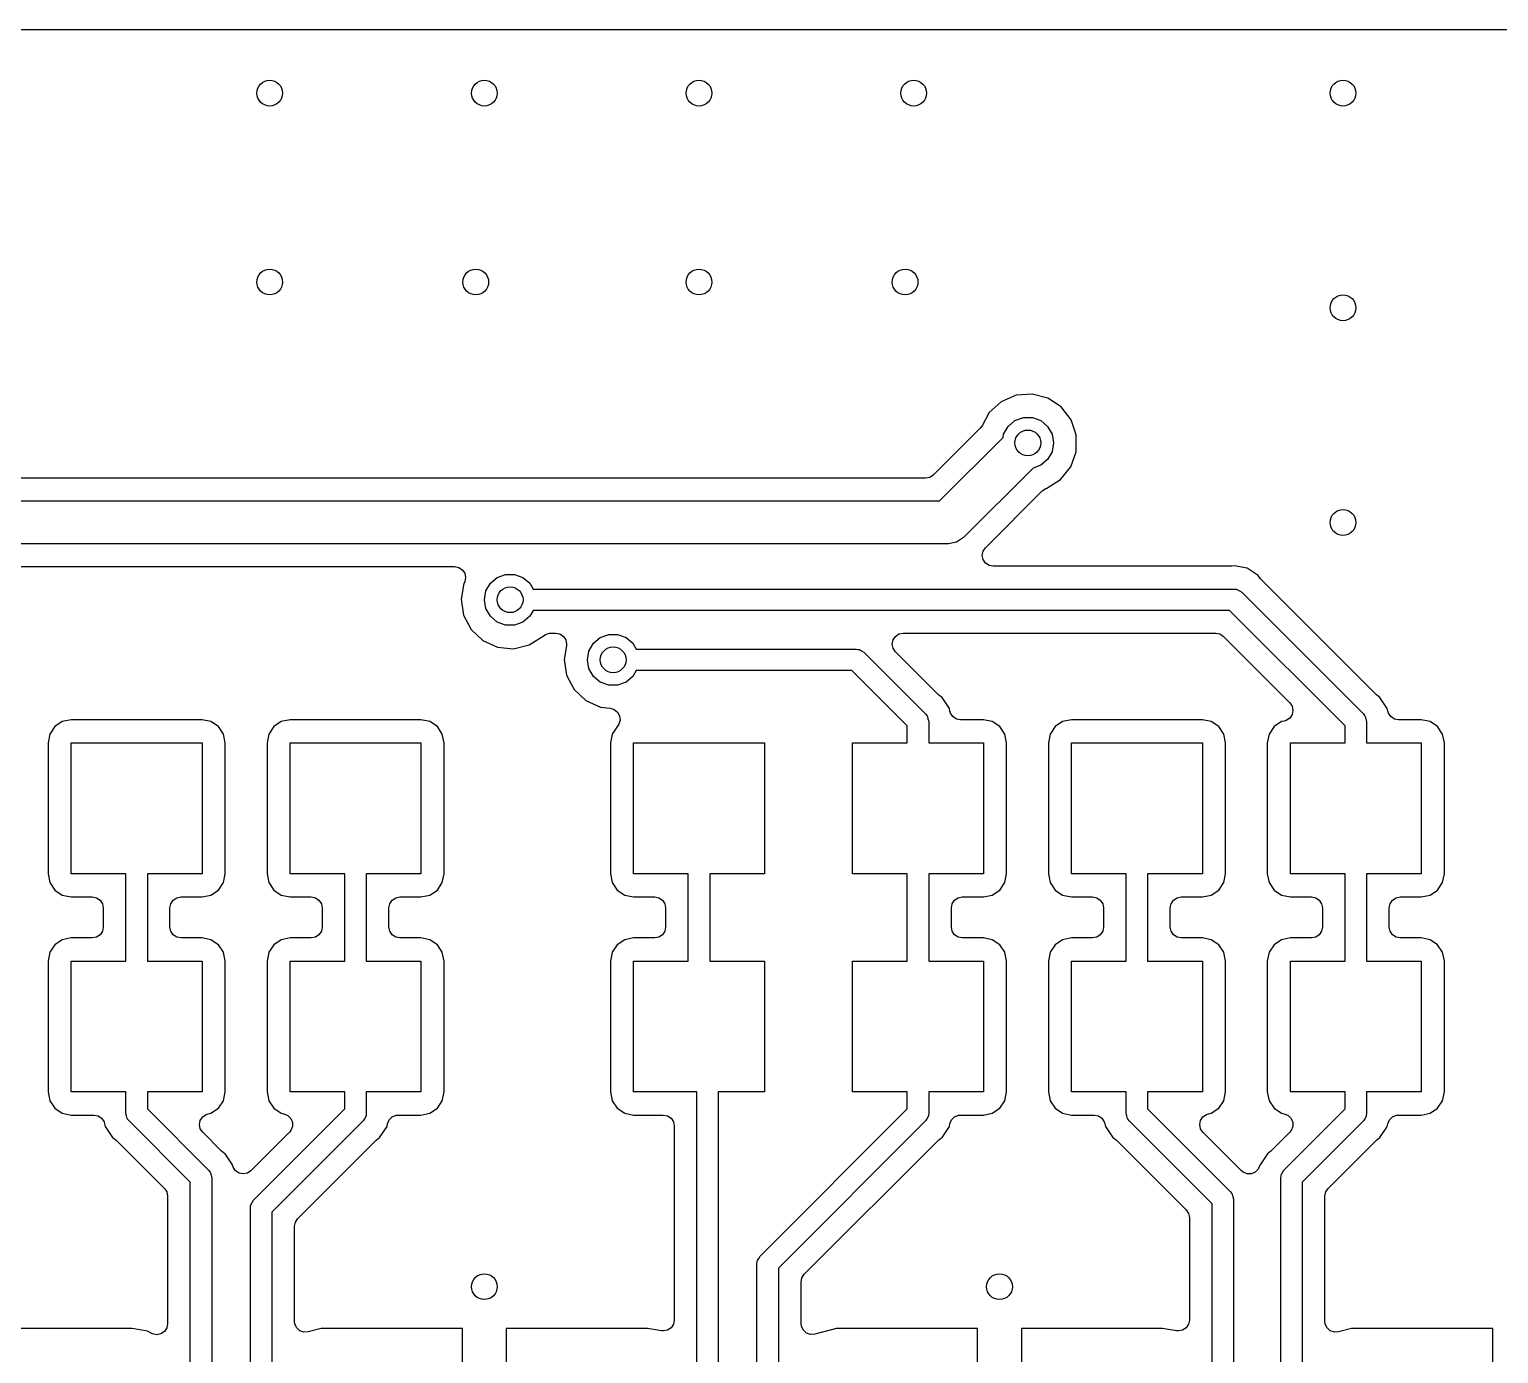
# Model space of a CAD drawing. Extents: x 5.32 to 7.68, y -5.08 to -3.12.
# Drawn here: x 5.992 to 6.666, y -3.728 to -3.12 of the extents above; entities that cross this region are included whole.
import ezdxf

# ---------------------------------------------------------------- set-up
doc = ezdxf.new("R2010")
doc.units = 0
doc.header["$MEASUREMENT"] = 0
doc.layers.add('BLACK', color=7, linetype='CONTINUOUS')

msp = doc.modelspace()

# ---------------------------------------------------------------- linework, layer by layer
at = {"layer": 'BLACK', "linetype": 'CONTINUOUS'}
for p, q in [((5.32539, -3.12039), (7.67461, -3.12039)), ((6.43781, -3.29108), (6.43233, -3.29605)), ((6.44459, -3.28815), (6.43781, -3.29108)), ((6.45196, -3.28757), (6.44459, -3.28815)), ((6.45912, -3.28942), (6.45196, -3.28757)), ((6.4653, -3.29348), (6.45912, -3.28942)), ((6.46982, -3.29933), (6.4653, -3.29348)), ((6.43233, -3.29605), (6.42899, -3.30211)), ((6.44095, -3.30241), (6.44409, -3.29977)), ((6.44409, -3.29977), (6.44795, -3.29837)), ((6.44795, -3.29837), (6.45205, -3.29837)), ((6.45205, -3.29837), (6.45591, -3.29977)), ((6.45591, -3.29977), (6.45905, -3.30241)), ((6.47221, -3.30632), (6.46982, -3.29933)), ((6.42815, -3.30323), (6.40663, -3.32476)), ((6.40947, -3.33661), (6.43864, -3.30744)), ((6.42899, -3.30211), (6.42815, -3.30323)), ((6.43864, -3.30744), (6.4389, -3.30596)), ((6.4389, -3.30596), (6.44095, -3.30241)), ((6.45905, -3.30241), (6.4611, -3.30596)), ((6.4611, -3.30596), (6.46181, -3.31)), ((6.47214, -3.31406), (6.47221, -3.30632)), ((6.4611, -3.31404), (6.45905, -3.31759)), ((6.46181, -3.31), (6.4611, -3.31404)), ((6.46963, -3.32102), (6.47214, -3.31406)), ((6.45591, -3.32023), (6.45242, -3.3215)), ((6.45905, -3.31759), (6.45591, -3.32023)), ((6.465, -3.32678), (6.46963, -3.32102)), ((6.40309, -3.32622), (5.74913, -3.32622)), ((6.405, -3.32584), (6.40309, -3.32622)), ((6.40663, -3.32476), (6.405, -3.32584)), ((6.45242, -3.3215), (6.4205, -3.35342)), ((6.4587, -3.33078), (6.465, -3.32678)), ((6.43058, -3.35804), (6.45661, -3.33201)), ((6.45661, -3.33201), (6.45823, -3.33093)), ((6.45823, -3.33093), (6.4587, -3.33078)), ((5.74803, -3.33661), (6.40947, -3.33661)), ((6.4205, -3.35342), (6.41731, -3.35555)), ((6.41354, -3.3563), (5.75211, -3.3563)), ((6.41731, -3.35555), (6.41354, -3.3563)), ((6.42911, -3.36157), (6.4295, -3.35966)), ((6.4295, -3.36349), (6.42911, -3.36157)), ((6.4295, -3.35966), (6.43058, -3.35804)), ((5.75848, -3.36669), (6.18715, -3.36669)), ((6.18715, -3.36669), (6.18907, -3.36707)), ((6.18907, -3.36707), (6.19069, -3.36816)), ((6.19069, -3.36816), (6.19177, -3.36978)), ((6.43058, -3.36511), (6.4295, -3.36349)), ((6.4322, -3.36619), (6.43058, -3.36511)), ((6.43411, -3.36657), (6.4322, -3.36619)), ((6.54257, -3.36657), (6.43411, -3.36657)), ((6.54354, -3.36648), (6.54257, -3.36657)), ((6.54457, -3.36627), (6.54354, -3.36648)), ((6.55054, -3.36746), (6.54457, -3.36627)), ((6.55561, -3.37085), (6.55054, -3.36746)), ((6.19136, -3.37441), (6.19009, -3.38169)), ((6.19153, -3.37411), (6.19136, -3.37441)), ((6.19177, -3.37361), (6.19153, -3.37411)), ((6.19177, -3.36978), (6.19215, -3.37169)), ((6.19215, -3.37169), (6.19177, -3.37361)), ((6.2015, -3.37785), (6.20355, -3.3743)), ((6.20355, -3.3743), (6.20669, -3.37166)), ((6.20669, -3.37166), (6.21055, -3.37026)), ((6.21055, -3.37026), (6.21465, -3.37026)), ((6.21465, -3.37026), (6.2185, -3.37166)), ((6.2185, -3.37166), (6.22165, -3.3743)), ((6.22165, -3.3743), (6.22319, -3.37697)), ((6.55619, -3.37172), (6.55561, -3.37085)), ((6.55681, -3.37248), (6.55619, -3.37172)), ((6.60981, -3.42547), (6.55681, -3.37248)), ((6.19009, -3.38169), (6.19124, -3.389)), ((6.20079, -3.38189), (6.2015, -3.37785)), ((6.22319, -3.37697), (6.54457, -3.37697)), ((6.54457, -3.37697), (6.54543, -3.37709)), ((6.54543, -3.37709), (6.54562, -3.37708)), ((6.54562, -3.37708), (6.54571, -3.37713)), ((6.54571, -3.37713), (6.54596, -3.37717)), ((6.54596, -3.37717), (6.54698, -3.37783)), ((6.54698, -3.37783), (6.54805, -3.37841)), ((6.54805, -3.37841), (6.60387, -3.43424)), ((6.2015, -3.38593), (6.20079, -3.38189)), ((6.20355, -3.38948), (6.2015, -3.38593)), ((6.22319, -3.38681), (6.22165, -3.38948)), ((6.54253, -3.38681), (6.22319, -3.38681)), ((6.59547, -3.43975), (6.54253, -3.38681)), ((6.19124, -3.389), (6.19469, -3.39553)), ((6.20669, -3.39212), (6.20355, -3.38948)), ((6.21055, -3.39352), (6.20669, -3.39212)), ((6.21465, -3.39352), (6.21055, -3.39352)), ((6.2185, -3.39212), (6.21465, -3.39352)), ((6.22165, -3.38948), (6.2185, -3.39212)), ((6.19469, -3.39553), (6.20008, -3.4006)), ((6.20008, -3.4006), (6.20681, -3.40364)), ((6.22136, -3.40263), (6.22824, -3.39827)), ((6.22824, -3.39827), (6.22877, -3.39782)), ((6.22877, -3.39782), (6.23063, -3.39723)), ((6.23063, -3.39723), (6.23118, -3.3972)), ((6.23118, -3.3972), (6.23349, -3.3972)), ((6.23349, -3.3972), (6.23541, -3.39759)), ((6.23541, -3.39759), (6.23703, -3.39867)), ((6.23703, -3.39867), (6.23811, -3.40029)), ((6.23811, -3.40029), (6.23849, -3.4022)), ((6.24874, -3.40541), (6.25079, -3.40186)), ((6.25079, -3.40186), (6.25394, -3.39922)), ((6.25394, -3.39922), (6.25779, -3.39782)), ((6.25779, -3.39782), (6.26189, -3.39782)), ((6.26189, -3.39782), (6.26575, -3.39922)), ((6.26575, -3.39922), (6.26889, -3.40186)), ((6.26889, -3.40186), (6.27043, -3.40453)), ((6.38782, -3.4022), (6.3882, -3.40029)), ((6.3882, -3.40029), (6.38929, -3.39867)), ((6.38929, -3.39867), (6.39091, -3.39759)), ((6.39091, -3.39759), (6.39282, -3.3972)), ((6.39282, -3.3972), (6.53615, -3.3972)), ((6.53615, -3.3972), (6.53807, -3.39759)), ((6.53807, -3.39759), (6.53969, -3.39867)), ((6.53969, -3.39867), (6.57011, -3.42909)), ((6.20681, -3.40364), (6.21417, -3.40435)), ((6.21417, -3.40435), (6.22136, -3.40263)), ((6.23842, -3.40307), (6.23733, -3.40925)), ((6.23849, -3.4022), (6.23842, -3.40307)), ((6.24803, -3.40945), (6.24874, -3.40541)), ((6.27043, -3.40453), (6.37134, -3.40453)), ((6.37134, -3.40453), (6.37221, -3.40465)), ((6.37221, -3.40465), (6.37239, -3.40464)), ((6.37239, -3.40464), (6.37248, -3.40469)), ((6.37248, -3.40469), (6.37274, -3.40473)), ((6.37274, -3.40473), (6.37375, -3.40539)), ((6.37375, -3.40539), (6.37482, -3.40597)), ((6.37482, -3.40597), (6.40309, -3.43424)), ((6.3882, -3.40412), (6.38782, -3.4022)), ((6.38929, -3.40574), (6.3882, -3.40412)), ((6.40902, -3.42547), (6.38929, -3.40574)), ((6.23733, -3.40925), (6.23848, -3.41655)), ((6.24874, -3.41349), (6.24803, -3.40945)), ((6.25079, -3.41704), (6.24874, -3.41349)), ((6.27043, -3.41437), (6.26889, -3.41704)), ((6.3693, -3.41437), (6.27043, -3.41437)), ((6.39469, -3.43975), (6.3693, -3.41437)), ((6.23848, -3.41655), (6.24194, -3.42309)), ((6.25394, -3.41968), (6.25079, -3.41704)), ((6.25779, -3.42108), (6.25394, -3.41968)), ((6.26189, -3.42108), (6.25779, -3.42108)), ((6.26575, -3.41968), (6.26189, -3.42108)), ((6.26889, -3.41704), (6.26575, -3.41968)), ((6.24194, -3.42309), (6.24732, -3.42816)), ((6.24732, -3.42816), (6.25405, -3.4312)), ((6.40978, -3.42609), (6.40902, -3.42547)), ((6.41065, -3.42668), (6.40978, -3.42609)), ((6.41403, -3.43174), (6.41065, -3.42668)), ((6.61057, -3.42609), (6.60981, -3.42547)), ((6.61144, -3.42668), (6.61057, -3.42609)), ((6.61482, -3.43174), (6.61144, -3.42668)), ((6.25405, -3.4312), (6.25849, -3.43163)), ((6.25849, -3.43163), (6.26036, -3.43219)), ((6.26036, -3.43219), (6.26187, -3.43342)), ((6.26187, -3.43342), (6.2628, -3.43514)), ((6.2628, -3.43514), (6.263, -3.43708)), ((6.40309, -3.43424), (6.40361, -3.43494)), ((6.40361, -3.43494), (6.40375, -3.43506)), ((6.40375, -3.43506), (6.40378, -3.43516)), ((6.40378, -3.43516), (6.40393, -3.43537)), ((6.40393, -3.43537), (6.40419, -3.43655)), ((6.41427, -3.43294), (6.41403, -3.43174)), ((6.41455, -3.43387), (6.41427, -3.43294)), ((6.41564, -3.4355), (6.41455, -3.43387)), ((6.41726, -3.43658), (6.41564, -3.4355)), ((6.57011, -3.42909), (6.57119, -3.43071)), ((6.57119, -3.43454), (6.57011, -3.43616)), ((6.57119, -3.43071), (6.57157, -3.43262)), ((6.57157, -3.43262), (6.57119, -3.43454)), ((6.60387, -3.43424), (6.6044, -3.43494)), ((6.6044, -3.43494), (6.60454, -3.43506)), ((6.60454, -3.43506), (6.60457, -3.43516)), ((6.60457, -3.43516), (6.60472, -3.43537)), ((6.60472, -3.43537), (6.60497, -3.43655)), ((6.61506, -3.43294), (6.61482, -3.43174)), ((6.61534, -3.43387), (6.61506, -3.43294)), ((6.61643, -3.4355), (6.61534, -3.43387)), ((6.61805, -3.43658), (6.61643, -3.4355)), ((6.00385, -3.44007), (6.00155, -3.4435)), ((6.00728, -3.43777), (6.00385, -3.44007)), ((6.01134, -3.43696), (6.00728, -3.43777)), ((6.07133, -3.43696), (6.01134, -3.43696)), ((6.07539, -3.43777), (6.07133, -3.43696)), ((6.07883, -3.44007), (6.07539, -3.43777)), ((6.08113, -3.4435), (6.07883, -3.44007)), ((6.10424, -3.44007), (6.10194, -3.4435)), ((6.10768, -3.43777), (6.10424, -3.44007)), ((6.11174, -3.43696), (6.10768, -3.43777)), ((6.17173, -3.43696), (6.11174, -3.43696)), ((6.17579, -3.43777), (6.17173, -3.43696)), ((6.17923, -3.44007), (6.17579, -3.43777)), ((6.18152, -3.4435), (6.17923, -3.44007)), ((6.26218, -3.43938), (6.25942, -3.4435)), ((6.26244, -3.43895), (6.26218, -3.43938)), ((6.263, -3.43708), (6.26244, -3.43895)), ((6.39469, -3.44756), (6.39469, -3.43975)), ((6.40419, -3.43655), (6.40453, -3.43772)), ((6.40453, -3.43772), (6.40453, -3.44756)), ((6.41917, -3.43696), (6.41726, -3.43658)), ((6.4296, -3.43696), (6.41917, -3.43696)), ((6.43366, -3.43777), (6.4296, -3.43696)), ((6.4371, -3.44007), (6.43366, -3.43777)), ((6.4394, -3.4435), (6.4371, -3.44007)), ((6.46251, -3.44007), (6.46021, -3.4435)), ((6.46594, -3.43777), (6.46251, -3.44007)), ((6.47, -3.43696), (6.46594, -3.43777)), ((6.53, -3.43696), (6.47, -3.43696)), ((6.53406, -3.43777), (6.53, -3.43696)), ((6.53749, -3.44007), (6.53406, -3.43777)), ((6.53979, -3.4435), (6.53749, -3.44007)), ((6.5629, -3.44007), (6.5606, -3.4435)), ((6.56634, -3.43777), (6.5629, -3.44007)), ((6.56755, -3.43753), (6.56634, -3.43777)), ((6.56848, -3.43724), (6.56755, -3.43753)), ((6.57011, -3.43616), (6.56848, -3.43724)), ((6.59547, -3.44756), (6.59547, -3.43975)), ((6.60497, -3.43655), (6.60531, -3.43772)), ((6.60531, -3.43772), (6.60531, -3.44756)), ((6.61996, -3.43696), (6.61805, -3.43658)), ((6.63039, -3.43696), (6.61996, -3.43696)), ((6.63445, -3.43777), (6.63039, -3.43696)), ((6.63789, -3.44007), (6.63445, -3.43777)), ((6.64018, -3.4435), (6.63789, -3.44007)), ((6.00155, -3.4435), (6.00074, -3.44756)), ((6.00074, -3.44756), (6.00074, -3.50756)), ((6.01134, -3.50756), (6.01134, -3.44756)), ((6.01134, -3.44756), (6.07134, -3.44756)), ((6.07134, -3.44756), (6.07134, -3.50756)), ((6.08194, -3.44756), (6.08113, -3.4435)), ((6.08194, -3.50756), (6.08194, -3.44756)), ((6.10194, -3.4435), (6.10113, -3.44756)), ((6.10113, -3.44756), (6.10113, -3.50756)), ((6.11173, -3.50756), (6.11173, -3.44756)), ((6.11173, -3.44756), (6.17173, -3.44756)), ((6.17173, -3.44756), (6.17173, -3.50756)), ((6.18233, -3.44756), (6.18152, -3.4435)), ((6.18233, -3.50756), (6.18233, -3.44756)), ((6.25942, -3.4435), (6.25861, -3.44756)), ((6.25861, -3.44756), (6.25861, -3.50756)), ((6.26921, -3.50756), (6.26921, -3.44756)), ((6.26921, -3.44756), (6.32921, -3.44756)), ((6.32921, -3.44756), (6.32921, -3.50756)), ((6.36961, -3.50756), (6.36961, -3.44756)), ((6.36961, -3.44756), (6.39469, -3.44756)), ((6.40453, -3.44756), (6.42961, -3.44756)), ((6.42961, -3.44756), (6.42961, -3.50756)), ((6.4402, -3.44756), (6.4394, -3.4435)), ((6.4402, -3.50756), (6.4402, -3.44756)), ((6.46021, -3.4435), (6.4594, -3.44756)), ((6.4594, -3.44756), (6.4594, -3.50756)), ((6.47, -3.50756), (6.47, -3.44756)), ((6.47, -3.44756), (6.53, -3.44756)), ((6.53, -3.44756), (6.53, -3.50756)), ((6.5406, -3.44756), (6.53979, -3.4435)), ((6.5406, -3.50756), (6.5406, -3.44756)), ((6.5606, -3.4435), (6.5598, -3.44756)), ((6.5598, -3.44756), (6.5598, -3.50756)), ((6.57039, -3.50756), (6.57039, -3.44756)), ((6.57039, -3.44756), (6.59547, -3.44756)), ((6.60531, -3.44756), (6.63039, -3.44756)), ((6.63039, -3.44756), (6.63039, -3.50756)), ((6.64099, -3.44756), (6.64018, -3.4435)), ((6.64099, -3.50756), (6.64099, -3.44756)), ((6.00074, -3.50756), (6.00155, -3.51161)), ((6.03642, -3.50756), (6.01134, -3.50756)), ((6.03642, -3.54756), (6.03642, -3.50756)), ((6.07134, -3.50756), (6.04626, -3.50756)), ((6.04626, -3.50756), (6.04626, -3.54756)), ((6.08113, -3.51161), (6.08194, -3.50756)), ((6.10113, -3.50756), (6.10194, -3.51161)), ((6.13681, -3.50756), (6.11173, -3.50756)), ((6.13681, -3.54756), (6.13681, -3.50756)), ((6.17173, -3.50756), (6.14665, -3.50756)), ((6.14665, -3.50756), (6.14665, -3.54756)), ((6.18152, -3.51161), (6.18233, -3.50756)), ((6.25861, -3.50756), (6.25942, -3.51161)), ((6.29429, -3.50756), (6.26921, -3.50756)), ((6.29429, -3.54756), (6.29429, -3.50756)), ((6.32921, -3.50756), (6.30413, -3.50756)), ((6.30413, -3.50756), (6.30413, -3.54756)), ((6.39469, -3.50756), (6.36961, -3.50756)), ((6.39469, -3.54756), (6.39469, -3.50756)), ((6.42961, -3.50756), (6.40453, -3.50756)), ((6.40453, -3.50756), (6.40453, -3.54756)), ((6.4394, -3.51161), (6.4402, -3.50756)), ((6.4594, -3.50756), (6.46021, -3.51161)), ((6.49508, -3.50756), (6.47, -3.50756)), ((6.49508, -3.54756), (6.49508, -3.50756)), ((6.53, -3.50756), (6.50492, -3.50756)), ((6.50492, -3.50756), (6.50492, -3.54756)), ((6.53979, -3.51161), (6.5406, -3.50756)), ((6.5598, -3.50756), (6.5606, -3.51161)), ((6.59547, -3.50756), (6.57039, -3.50756)), ((6.59547, -3.54756), (6.59547, -3.50756)), ((6.63039, -3.50756), (6.60531, -3.50756)), ((6.60531, -3.50756), (6.60531, -3.54756)), ((6.64018, -3.51161), (6.64099, -3.50756)), ((6.00155, -3.51161), (6.00385, -3.51505)), ((6.00385, -3.51505), (6.00728, -3.51735)), ((6.07539, -3.51735), (6.07883, -3.51505)), ((6.07883, -3.51505), (6.08113, -3.51161)), ((6.10194, -3.51161), (6.10424, -3.51505)), ((6.10424, -3.51505), (6.10768, -3.51735)), ((6.17579, -3.51735), (6.17923, -3.51505)), ((6.17923, -3.51505), (6.18152, -3.51161)), ((6.25942, -3.51161), (6.26172, -3.51505)), ((6.26172, -3.51505), (6.26516, -3.51735)), ((6.43366, -3.51735), (6.4371, -3.51505)), ((6.4371, -3.51505), (6.4394, -3.51161)), ((6.46021, -3.51161), (6.46251, -3.51505)), ((6.46251, -3.51505), (6.46594, -3.51735)), ((6.53406, -3.51735), (6.53749, -3.51505)), ((6.53749, -3.51505), (6.53979, -3.51161)), ((6.5606, -3.51161), (6.5629, -3.51505)), ((6.5629, -3.51505), (6.56634, -3.51735)), ((6.63445, -3.51735), (6.63789, -3.51505)), ((6.63789, -3.51505), (6.64018, -3.51161)), ((6.00728, -3.51735), (6.01134, -3.51816)), ((6.01134, -3.51816), (6.02102, -3.51816)), ((6.02102, -3.51816), (6.02294, -3.51854)), ((6.02294, -3.51854), (6.02456, -3.51962)), ((6.02456, -3.51962), (6.02564, -3.52124)), ((6.02564, -3.52124), (6.02602, -3.52316)), ((6.02602, -3.52316), (6.02602, -3.53196)), ((6.05665, -3.52316), (6.05703, -3.52124)), ((6.05665, -3.53196), (6.05665, -3.52316)), ((6.05703, -3.52124), (6.05812, -3.51962)), ((6.05812, -3.51962), (6.05974, -3.51854)), ((6.05974, -3.51854), (6.06165, -3.51816)), ((6.06165, -3.51816), (6.07133, -3.51816)), ((6.07133, -3.51816), (6.07539, -3.51735)), ((6.10768, -3.51735), (6.11174, -3.51816)), ((6.11174, -3.51816), (6.12142, -3.51816)), ((6.12142, -3.51816), (6.12333, -3.51854)), ((6.12333, -3.51854), (6.12495, -3.51962)), ((6.12495, -3.51962), (6.12604, -3.52124)), ((6.12604, -3.52124), (6.12642, -3.52316)), ((6.12642, -3.52316), (6.12642, -3.53196)), ((6.15705, -3.52316), (6.15743, -3.52124)), ((6.15705, -3.53196), (6.15705, -3.52316)), ((6.15743, -3.52124), (6.15851, -3.51962)), ((6.15851, -3.51962), (6.16013, -3.51854)), ((6.16013, -3.51854), (6.16205, -3.51816)), ((6.16205, -3.51816), (6.17173, -3.51816)), ((6.17173, -3.51816), (6.17579, -3.51735)), ((6.26516, -3.51735), (6.26922, -3.51816)), ((6.26922, -3.51816), (6.2789, -3.51816)), ((6.2789, -3.51816), (6.28081, -3.51854)), ((6.28081, -3.51854), (6.28243, -3.51962)), ((6.28243, -3.51962), (6.28352, -3.52124)), ((6.28352, -3.52124), (6.2839, -3.52316)), ((6.2839, -3.52316), (6.2839, -3.53196)), ((6.41492, -3.52316), (6.4153, -3.52124)), ((6.41492, -3.53196), (6.41492, -3.52316)), ((6.4153, -3.52124), (6.41639, -3.51962)), ((6.41639, -3.51962), (6.41801, -3.51854)), ((6.41801, -3.51854), (6.41992, -3.51816)), ((6.41992, -3.51816), (6.4296, -3.51816)), ((6.4296, -3.51816), (6.43366, -3.51735)), ((6.46594, -3.51735), (6.47, -3.51816)), ((6.47, -3.51816), (6.47969, -3.51816)), ((6.47969, -3.51816), (6.4816, -3.51854)), ((6.4816, -3.51854), (6.48322, -3.51962)), ((6.48322, -3.51962), (6.4843, -3.52124)), ((6.4843, -3.52124), (6.48469, -3.52316)), ((6.48469, -3.52316), (6.48469, -3.53196)), ((6.51531, -3.52316), (6.5157, -3.52124)), ((6.51531, -3.53196), (6.51531, -3.52316)), ((6.5157, -3.52124), (6.51678, -3.51962)), ((6.51678, -3.51962), (6.5184, -3.51854)), ((6.5184, -3.51854), (6.52031, -3.51816)), ((6.52031, -3.51816), (6.53, -3.51816)), ((6.53, -3.51816), (6.53406, -3.51735)), ((6.56634, -3.51735), (6.5704, -3.51816)), ((6.5704, -3.51816), (6.58008, -3.51816)), ((6.58008, -3.51816), (6.58199, -3.51854)), ((6.58199, -3.51854), (6.58361, -3.51962)), ((6.58361, -3.51962), (6.5847, -3.52124)), ((6.5847, -3.52124), (6.58508, -3.52316)), ((6.58508, -3.52316), (6.58508, -3.53196)), ((6.61571, -3.52316), (6.61609, -3.52124)), ((6.61571, -3.53196), (6.61571, -3.52316)), ((6.61609, -3.52124), (6.61717, -3.51962)), ((6.61717, -3.51962), (6.6188, -3.51854)), ((6.6188, -3.51854), (6.62071, -3.51816)), ((6.62071, -3.51816), (6.63039, -3.51816)), ((6.63039, -3.51816), (6.63445, -3.51735)), ((6.02294, -3.53658), (6.02102, -3.53696)), ((6.02456, -3.5355), (6.02294, -3.53658)), ((6.02564, -3.53387), (6.02456, -3.5355)), ((6.02602, -3.53196), (6.02564, -3.53387)), ((6.05703, -3.53387), (6.05665, -3.53196)), ((6.05812, -3.5355), (6.05703, -3.53387)), ((6.05974, -3.53658), (6.05812, -3.5355)), ((6.06165, -3.53696), (6.05974, -3.53658)), ((6.12333, -3.53658), (6.12142, -3.53696)), ((6.12495, -3.5355), (6.12333, -3.53658)), ((6.12604, -3.53387), (6.12495, -3.5355)), ((6.12642, -3.53196), (6.12604, -3.53387)), ((6.15743, -3.53387), (6.15705, -3.53196)), ((6.15851, -3.5355), (6.15743, -3.53387)), ((6.16013, -3.53658), (6.15851, -3.5355)), ((6.16205, -3.53696), (6.16013, -3.53658)), ((6.28081, -3.53658), (6.2789, -3.53696)), ((6.28243, -3.5355), (6.28081, -3.53658)), ((6.28352, -3.53387), (6.28243, -3.5355)), ((6.2839, -3.53196), (6.28352, -3.53387)), ((6.4153, -3.53387), (6.41492, -3.53196)), ((6.41639, -3.5355), (6.4153, -3.53387)), ((6.41801, -3.53658), (6.41639, -3.5355)), ((6.41992, -3.53696), (6.41801, -3.53658)), ((6.4816, -3.53658), (6.47969, -3.53696)), ((6.48322, -3.5355), (6.4816, -3.53658)), ((6.4843, -3.53387), (6.48322, -3.5355)), ((6.48469, -3.53196), (6.4843, -3.53387)), ((6.5157, -3.53387), (6.51531, -3.53196)), ((6.51678, -3.5355), (6.5157, -3.53387)), ((6.5184, -3.53658), (6.51678, -3.5355)), ((6.52031, -3.53696), (6.5184, -3.53658)), ((6.58199, -3.53658), (6.58008, -3.53696)), ((6.58361, -3.5355), (6.58199, -3.53658)), ((6.5847, -3.53387), (6.58361, -3.5355)), ((6.58508, -3.53196), (6.5847, -3.53387)), ((6.61609, -3.53387), (6.61571, -3.53196)), ((6.61717, -3.5355), (6.61609, -3.53387)), ((6.6188, -3.53658), (6.61717, -3.5355)), ((6.62071, -3.53696), (6.6188, -3.53658)), ((6.00155, -3.5435), (6.00074, -3.54756)), ((6.00385, -3.54007), (6.00155, -3.5435)), ((6.00728, -3.53777), (6.00385, -3.54007)), ((6.01134, -3.53696), (6.00728, -3.53777)), ((6.02102, -3.53696), (6.01134, -3.53696)), ((6.07133, -3.53696), (6.06165, -3.53696)), ((6.07539, -3.53777), (6.07133, -3.53696)), ((6.07883, -3.54007), (6.07539, -3.53777)), ((6.08113, -3.5435), (6.07883, -3.54007)), ((6.08194, -3.54756), (6.08113, -3.5435)), ((6.10194, -3.5435), (6.10113, -3.54756)), ((6.10424, -3.54007), (6.10194, -3.5435)), ((6.10768, -3.53777), (6.10424, -3.54007)), ((6.11174, -3.53696), (6.10768, -3.53777)), ((6.12142, -3.53696), (6.11174, -3.53696)), ((6.17173, -3.53696), (6.16205, -3.53696)), ((6.17579, -3.53777), (6.17173, -3.53696)), ((6.17923, -3.54007), (6.17579, -3.53777)), ((6.18152, -3.5435), (6.17923, -3.54007)), ((6.18233, -3.54756), (6.18152, -3.5435)), ((6.25942, -3.5435), (6.25861, -3.54756)), ((6.26172, -3.54007), (6.25942, -3.5435)), ((6.26516, -3.53777), (6.26172, -3.54007)), ((6.26922, -3.53696), (6.26516, -3.53777)), ((6.2789, -3.53696), (6.26922, -3.53696)), ((6.4296, -3.53696), (6.41992, -3.53696)), ((6.43366, -3.53777), (6.4296, -3.53696)), ((6.4371, -3.54007), (6.43366, -3.53777)), ((6.4394, -3.5435), (6.4371, -3.54007)), ((6.4402, -3.54756), (6.4394, -3.5435)), ((6.46021, -3.5435), (6.4594, -3.54756)), ((6.46251, -3.54007), (6.46021, -3.5435)), ((6.46594, -3.53777), (6.46251, -3.54007)), ((6.47, -3.53696), (6.46594, -3.53777)), ((6.47969, -3.53696), (6.47, -3.53696)), ((6.53, -3.53696), (6.52031, -3.53696)), ((6.53406, -3.53777), (6.53, -3.53696)), ((6.53749, -3.54007), (6.53406, -3.53777)), ((6.53979, -3.5435), (6.53749, -3.54007)), ((6.5406, -3.54756), (6.53979, -3.5435)), ((6.5606, -3.5435), (6.5598, -3.54756)), ((6.5629, -3.54007), (6.5606, -3.5435)), ((6.56634, -3.53777), (6.5629, -3.54007)), ((6.5704, -3.53696), (6.56634, -3.53777)), ((6.58008, -3.53696), (6.5704, -3.53696)), ((6.63039, -3.53696), (6.62071, -3.53696)), ((6.63445, -3.53777), (6.63039, -3.53696)), ((6.63789, -3.54007), (6.63445, -3.53777)), ((6.64018, -3.5435), (6.63789, -3.54007)), ((6.64099, -3.54756), (6.64018, -3.5435)), ((6.00074, -3.54756), (6.00074, -3.60756)), ((6.01134, -3.60756), (6.01134, -3.54756)), ((6.01134, -3.54756), (6.03642, -3.54756)), ((6.04626, -3.54756), (6.07134, -3.54756)), ((6.07134, -3.54756), (6.07134, -3.60756)), ((6.08194, -3.60756), (6.08194, -3.54756)), ((6.10113, -3.54756), (6.10113, -3.60756)), ((6.11173, -3.60756), (6.11173, -3.54756)), ((6.11173, -3.54756), (6.13681, -3.54756)), ((6.14665, -3.54756), (6.17173, -3.54756)), ((6.17173, -3.54756), (6.17173, -3.60756)), ((6.18233, -3.60756), (6.18233, -3.54756)), ((6.25861, -3.54756), (6.25861, -3.60756)), ((6.26921, -3.60756), (6.26921, -3.54756)), ((6.26921, -3.54756), (6.29429, -3.54756)), ((6.30413, -3.54756), (6.32921, -3.54756)), ((6.32921, -3.54756), (6.32921, -3.60756)), ((6.36961, -3.60756), (6.36961, -3.54756)), ((6.36961, -3.54756), (6.39469, -3.54756)), ((6.40453, -3.54756), (6.42961, -3.54756)), ((6.42961, -3.54756), (6.42961, -3.60756)), ((6.4402, -3.60756), (6.4402, -3.54756)), ((6.4594, -3.54756), (6.4594, -3.60756)), ((6.47, -3.60756), (6.47, -3.54756)), ((6.47, -3.54756), (6.49508, -3.54756)), ((6.50492, -3.54756), (6.53, -3.54756)), ((6.53, -3.54756), (6.53, -3.60756)), ((6.5406, -3.60756), (6.5406, -3.54756)), ((6.5598, -3.54756), (6.5598, -3.60756)), ((6.57039, -3.60756), (6.57039, -3.54756)), ((6.57039, -3.54756), (6.59547, -3.54756)), ((6.60531, -3.54756), (6.63039, -3.54756)), ((6.63039, -3.54756), (6.63039, -3.60756)), ((6.64099, -3.60756), (6.64099, -3.54756)), ((6.00074, -3.60756), (6.00155, -3.61161)), ((6.03642, -3.60756), (6.01134, -3.60756)), ((6.03642, -3.6174), (6.03642, -3.60756)), ((6.07134, -3.60756), (6.04626, -3.60756)), ((6.04626, -3.60756), (6.04626, -3.61536)), ((6.08113, -3.61161), (6.08194, -3.60756)), ((6.10113, -3.60756), (6.10194, -3.61161)), ((6.13681, -3.60756), (6.11173, -3.60756)), ((6.13681, -3.61536), (6.13681, -3.60756)), ((6.17173, -3.60756), (6.14665, -3.60756)), ((6.14665, -3.60756), (6.14665, -3.6174)), ((6.18152, -3.61161), (6.18233, -3.60756)), ((6.25861, -3.60756), (6.25942, -3.61161)), ((6.29823, -3.60756), (6.26921, -3.60756)), ((6.29823, -3.92316), (6.29823, -3.60756)), ((6.32921, -3.60756), (6.30807, -3.60756)), ((6.30807, -3.60756), (6.30807, -3.9252)), ((6.39469, -3.60756), (6.36961, -3.60756)), ((6.39469, -3.61536), (6.39469, -3.60756)), ((6.42961, -3.60756), (6.40453, -3.60756)), ((6.40453, -3.60756), (6.40453, -3.6174)), ((6.4394, -3.61161), (6.4402, -3.60756)), ((6.4594, -3.60756), (6.46021, -3.61161)), ((6.49508, -3.60756), (6.47, -3.60756)), ((6.49508, -3.6174), (6.49508, -3.60756)), ((6.53, -3.60756), (6.50492, -3.60756)), ((6.50492, -3.60756), (6.50492, -3.61536)), ((6.53979, -3.61161), (6.5406, -3.60756)), ((6.5598, -3.60756), (6.5606, -3.61161)), ((6.59547, -3.60756), (6.57039, -3.60756)), ((6.59547, -3.61536), (6.59547, -3.60756)), ((6.63039, -3.60756), (6.60531, -3.60756)), ((6.60531, -3.60756), (6.60531, -3.6174)), ((6.64018, -3.61161), (6.64099, -3.60756)), ((6.00155, -3.61161), (6.00385, -3.61505)), ((6.00385, -3.61505), (6.00728, -3.61735)), ((6.00728, -3.61735), (6.01134, -3.61816)), ((6.03676, -3.61856), (6.03642, -3.6174)), ((6.04626, -3.61536), (6.07435, -3.64345)), ((6.07325, -3.61787), (6.07419, -3.61759)), ((6.07419, -3.61759), (6.07539, -3.61735)), ((6.07539, -3.61735), (6.07883, -3.61505)), ((6.07883, -3.61505), (6.08113, -3.61161)), ((6.09495, -3.65723), (6.13681, -3.61536)), ((6.10194, -3.61161), (6.10424, -3.61505)), ((6.10424, -3.61505), (6.10768, -3.61735)), ((6.10768, -3.61735), (6.10889, -3.61759)), ((6.10889, -3.61759), (6.11069, -3.61834)), ((6.14665, -3.6174), (6.14653, -3.61827)), ((6.17173, -3.61816), (6.17579, -3.61735)), ((6.17579, -3.61735), (6.17923, -3.61505)), ((6.17923, -3.61505), (6.18152, -3.61161)), ((6.25942, -3.61161), (6.26172, -3.61505)), ((6.26172, -3.61505), (6.26516, -3.61735)), ((6.26516, -3.61735), (6.26922, -3.61816)), ((6.32723, -3.68282), (6.39469, -3.61536)), ((6.40453, -3.6174), (6.4044, -3.61827)), ((6.4296, -3.61816), (6.43366, -3.61735)), ((6.43366, -3.61735), (6.4371, -3.61505)), ((6.4371, -3.61505), (6.4394, -3.61161)), ((6.46021, -3.61161), (6.46251, -3.61505)), ((6.46251, -3.61505), (6.46594, -3.61735)), ((6.46594, -3.61735), (6.47, -3.61816)), ((6.49542, -3.61856), (6.49508, -3.6174)), ((6.50492, -3.61536), (6.54285, -3.65329)), ((6.53191, -3.61787), (6.53285, -3.61759)), ((6.53285, -3.61759), (6.53406, -3.61735)), ((6.53406, -3.61735), (6.53749, -3.61505)), ((6.53749, -3.61505), (6.53979, -3.61161)), ((6.5606, -3.61161), (6.5629, -3.61505)), ((6.5629, -3.61505), (6.56634, -3.61735)), ((6.56634, -3.61735), (6.56755, -3.61759)), ((6.56739, -3.64345), (6.59547, -3.61536)), ((6.56755, -3.61759), (6.56935, -3.61834)), ((6.60531, -3.6174), (6.60519, -3.61827)), ((6.63039, -3.61816), (6.63445, -3.61735)), ((6.63445, -3.61735), (6.63789, -3.61505)), ((6.63789, -3.61505), (6.64018, -3.61161)), ((6.01134, -3.61816), (6.02177, -3.61816)), ((6.02177, -3.61816), (6.02368, -3.61854)), ((6.02368, -3.61854), (6.02531, -3.61962)), ((6.02531, -3.61962), (6.02639, -3.62124)), ((6.02639, -3.62124), (6.02667, -3.62218)), ((6.02667, -3.62218), (6.02691, -3.62338)), ((6.02691, -3.62338), (6.0303, -3.62844)), ((6.03701, -3.61975), (6.03676, -3.61856)), ((6.03717, -3.61995), (6.03701, -3.61975)), ((6.0372, -3.62006), (6.03717, -3.61995)), ((6.03733, -3.62018), (6.0372, -3.62006)), ((6.03786, -3.62088), (6.03733, -3.62018)), ((6.06594, -3.64897), (6.03786, -3.62088)), ((6.07016, -3.62249), (6.07054, -3.62058)), ((6.07054, -3.62441), (6.07016, -3.62249)), ((6.07054, -3.62058), (6.07163, -3.61896)), ((6.07163, -3.61896), (6.07325, -3.61787)), ((6.14521, -3.62088), (6.10335, -3.66275)), ((6.11069, -3.61834), (6.11207, -3.61972)), ((6.11207, -3.61972), (6.11281, -3.62152)), ((6.11281, -3.62347), (6.11207, -3.62527)), ((6.11281, -3.62152), (6.11281, -3.62347)), ((6.14579, -3.61982), (6.14521, -3.62088)), ((6.14645, -3.6188), (6.14579, -3.61982)), ((6.14649, -3.61855), (6.14645, -3.6188)), ((6.14654, -3.61845), (6.14649, -3.61855)), ((6.14653, -3.61827), (6.14654, -3.61845)), ((6.15277, -3.62844), (6.15616, -3.62338)), ((6.15616, -3.62338), (6.1564, -3.62218)), ((6.1564, -3.62218), (6.15714, -3.62038)), ((6.15714, -3.62038), (6.15852, -3.619)), ((6.15852, -3.619), (6.16032, -3.61825)), ((6.16032, -3.61825), (6.1613, -3.61816)), ((6.1613, -3.61816), (6.17173, -3.61816)), ((6.26922, -3.61816), (6.28283, -3.61816)), ((6.28283, -3.61816), (6.28475, -3.61854)), ((6.28475, -3.61854), (6.28637, -3.61962)), ((6.28637, -3.61962), (6.28745, -3.62124)), ((6.28745, -3.62124), (6.28783, -3.62316)), ((6.28783, -3.62316), (6.28783, -3.71215)), ((6.40309, -3.62088), (6.33563, -3.68834)), ((6.40367, -3.61982), (6.40309, -3.62088)), ((6.40432, -3.6188), (6.40367, -3.61982)), ((6.40436, -3.61855), (6.40432, -3.6188)), ((6.40441, -3.61845), (6.40436, -3.61855)), ((6.4044, -3.61827), (6.40441, -3.61845)), ((6.41065, -3.62844), (6.41403, -3.62338)), ((6.41403, -3.62338), (6.41427, -3.62218)), ((6.41427, -3.62218), (6.41502, -3.62038)), ((6.41502, -3.62038), (6.4164, -3.619)), ((6.4164, -3.619), (6.4182, -3.61825)), ((6.4182, -3.61825), (6.41917, -3.61816)), ((6.41917, -3.61816), (6.4296, -3.61816)), ((6.47, -3.61816), (6.48043, -3.61816)), ((6.48043, -3.61816), (6.48235, -3.61854)), ((6.48235, -3.61854), (6.48397, -3.61962)), ((6.48397, -3.61962), (6.48505, -3.62124)), ((6.48505, -3.62124), (6.48534, -3.62218)), ((6.48534, -3.62218), (6.48557, -3.62338)), ((6.48557, -3.62338), (6.48896, -3.62844)), ((6.49568, -3.61975), (6.49542, -3.61856)), ((6.49583, -3.61995), (6.49568, -3.61975)), ((6.49586, -3.62006), (6.49583, -3.61995)), ((6.496, -3.62018), (6.49586, -3.62006)), ((6.49652, -3.62088), (6.496, -3.62018)), ((6.53445, -3.65881), (6.49652, -3.62088)), ((6.52882, -3.62249), (6.5292, -3.62058)), ((6.5292, -3.62441), (6.52882, -3.62249)), ((6.5292, -3.62058), (6.53029, -3.61896)), ((6.53029, -3.61896), (6.53191, -3.61787)), ((6.56935, -3.61834), (6.57073, -3.61972)), ((6.57073, -3.61972), (6.57148, -3.62152)), ((6.57148, -3.62347), (6.57073, -3.62527)), ((6.57148, -3.62152), (6.57148, -3.62347)), ((6.60387, -3.62088), (6.57579, -3.64897)), ((6.60445, -3.61982), (6.60387, -3.62088)), ((6.60511, -3.6188), (6.60445, -3.61982)), ((6.60515, -3.61855), (6.60511, -3.6188)), ((6.6052, -3.61845), (6.60515, -3.61855)), ((6.60519, -3.61827), (6.6052, -3.61845)), ((6.61144, -3.62844), (6.61455, -3.62378)), ((6.61455, -3.62378), (6.6148, -3.62348)), ((6.6148, -3.62348), (6.61506, -3.62218)), ((6.61506, -3.62218), (6.6158, -3.62038)), ((6.6158, -3.62038), (6.61718, -3.619)), ((6.61718, -3.619), (6.61899, -3.61825)), ((6.61899, -3.61825), (6.61996, -3.61816)), ((6.61996, -3.61816), (6.63039, -3.61816)), ((6.0303, -3.62844), (6.03117, -3.62902)), ((6.03117, -3.62902), (6.03192, -3.62965)), ((6.03192, -3.62965), (6.05409, -3.65181)), ((6.07163, -3.62603), (6.07054, -3.62441)), ((6.08028, -3.63469), (6.07163, -3.62603)), ((6.11145, -3.62603), (6.09377, -3.64371)), ((6.11207, -3.62527), (6.11145, -3.62603)), ((6.1152, -3.66559), (6.15115, -3.62965)), ((6.15115, -3.62965), (6.1519, -3.62902)), ((6.1519, -3.62902), (6.15277, -3.62844)), ((6.34749, -3.69118), (6.40902, -3.62965)), ((6.40902, -3.62965), (6.40978, -3.62902)), ((6.40978, -3.62902), (6.41065, -3.62844)), ((6.48896, -3.62844), (6.48983, -3.62902)), ((6.48983, -3.62902), (6.49059, -3.62965)), ((6.49059, -3.62965), (6.52259, -3.66165)), ((6.53029, -3.62603), (6.5292, -3.62441)), ((6.54796, -3.64371), (6.53029, -3.62603)), ((6.57011, -3.62603), (6.56145, -3.63469)), ((6.57073, -3.62527), (6.57011, -3.62603)), ((6.58765, -3.65181), (6.60981, -3.62965)), ((6.60981, -3.62965), (6.61057, -3.62902)), ((6.61057, -3.62902), (6.61144, -3.62844)), ((6.08104, -3.63531), (6.08028, -3.63469)), ((6.08191, -3.63589), (6.08104, -3.63531)), ((6.08529, -3.64095), (6.08191, -3.63589)), ((6.55982, -3.63589), (6.55644, -3.64095)), ((6.56069, -3.63531), (6.55982, -3.63589)), ((6.56145, -3.63469), (6.56069, -3.63531)), ((6.07435, -3.64345), (6.07487, -3.64415)), ((6.07487, -3.64415), (6.07501, -3.64427)), ((6.07501, -3.64427), (6.07504, -3.64438)), ((6.07504, -3.64438), (6.07519, -3.64458)), ((6.07519, -3.64458), (6.07545, -3.64577)), ((6.08533, -3.64115), (6.08529, -3.64095)), ((6.08562, -3.64208), (6.08533, -3.64115)), ((6.0867, -3.64371), (6.08562, -3.64208)), ((6.08832, -3.64479), (6.0867, -3.64371)), ((6.09377, -3.64371), (6.09215, -3.64479)), ((6.54872, -3.64433), (6.54796, -3.64371)), ((6.55052, -3.64507), (6.54872, -3.64433)), ((6.55428, -3.64433), (6.55247, -3.64507)), ((6.55566, -3.64295), (6.55428, -3.64433)), ((6.5564, -3.64115), (6.55566, -3.64295)), ((6.55644, -3.64095), (6.5564, -3.64115)), ((6.56615, -3.64553), (6.56681, -3.64451)), ((6.56681, -3.64451), (6.56739, -3.64345)), ((6.06594, -3.80505), (6.06594, -3.64897)), ((6.07545, -3.64577), (6.07579, -3.64693)), ((6.07579, -3.64693), (6.07579, -3.80709)), ((6.09023, -3.64517), (6.08832, -3.64479)), ((6.09215, -3.64479), (6.09023, -3.64517)), ((6.55247, -3.64507), (6.55052, -3.64507)), ((6.56594, -3.64693), (6.56607, -3.64606)), ((6.56594, -3.78147), (6.56594, -3.64693)), ((6.56606, -3.64588), (6.56611, -3.64578)), ((6.56607, -3.64606), (6.56606, -3.64588)), ((6.56611, -3.64578), (6.56615, -3.64553)), ((6.57579, -3.64897), (6.57579, -3.7835)), ((6.05409, -3.65181), (6.05517, -3.65343)), ((6.05517, -3.65343), (6.05555, -3.65534)), ((6.05555, -3.65534), (6.05555, -3.71385)), ((6.09436, -3.65829), (6.09495, -3.65723)), ((6.54285, -3.65329), (6.54337, -3.65399)), ((6.54337, -3.65399), (6.54351, -3.65411)), ((6.54351, -3.65411), (6.54354, -3.65422)), ((6.54354, -3.65422), (6.54369, -3.65442)), ((6.54369, -3.65442), (6.54395, -3.65561)), ((6.54395, -3.65561), (6.54429, -3.65677)), ((6.54429, -3.65677), (6.54429, -3.78346)), ((6.58618, -3.65534), (6.58656, -3.65343)), ((6.58618, -3.71272), (6.58618, -3.65534)), ((6.58656, -3.65343), (6.58765, -3.65181)), ((6.0935, -3.66071), (6.09363, -3.65984)), ((6.0935, -3.80709), (6.0935, -3.66071)), ((6.09362, -3.65966), (6.09367, -3.65956)), ((6.09363, -3.65984), (6.09362, -3.65966)), ((6.09367, -3.65956), (6.09371, -3.65931)), ((6.09371, -3.65931), (6.09436, -3.65829)), ((6.10335, -3.66275), (6.10335, -3.80505)), ((6.52259, -3.66165), (6.52367, -3.66327)), ((6.52367, -3.66327), (6.52406, -3.66519)), ((6.53445, -3.78143), (6.53445, -3.65881)), ((6.11374, -3.66912), (6.11412, -3.66721)), ((6.11374, -3.71272), (6.11374, -3.66912)), ((6.11412, -3.66721), (6.1152, -3.66559)), ((6.52406, -3.66519), (6.52406, -3.71215)), ((6.32595, -3.68515), (6.32599, -3.6849)), ((6.32599, -3.6849), (6.32665, -3.68388)), ((6.32665, -3.68388), (6.32723, -3.68282)), ((6.32579, -3.6863), (6.32591, -3.68543)), ((6.32579, -3.93497), (6.32579, -3.6863)), ((6.3259, -3.68525), (6.32595, -3.68515)), ((6.32591, -3.68543), (6.3259, -3.68525)), ((6.33563, -3.68834), (6.33563, -3.93701)), ((6.3464, -3.6928), (6.34749, -3.69118)), ((6.34602, -3.69471), (6.3464, -3.6928)), ((6.34602, -3.71377), (6.34602, -3.69471)), ((6.03937, -3.71595), (5.97461, -3.71595)), ((6.0463, -3.71717), (6.03937, -3.71595)), ((6.04805, -3.71818), (6.0463, -3.71717)), ((6.04864, -3.71847), (6.04805, -3.71818)), ((6.05055, -3.71885), (6.04864, -3.71847)), ((6.05246, -3.71847), (6.05055, -3.71885)), ((6.05409, -3.71739), (6.05246, -3.71847)), ((6.05517, -3.71577), (6.05409, -3.71739)), ((6.05555, -3.71385), (6.05517, -3.71577)), ((6.11391, -3.71401), (6.11374, -3.71272)), ((6.11477, -3.71576), (6.11391, -3.71401)), ((6.11624, -3.71705), (6.11477, -3.71576)), ((6.11809, -3.71767), (6.11624, -3.71705)), ((6.12003, -3.71755), (6.11809, -3.71767)), ((6.12599, -3.71595), (6.12003, -3.71755)), ((6.19075, -3.71595), (6.12599, -3.71595)), ((6.19075, -3.73622), (6.19075, -3.71595)), ((6.27559, -3.71595), (6.21083, -3.71595)), ((6.21083, -3.71595), (6.21083, -3.73622)), ((6.28197, -3.71708), (6.27559, -3.71595)), ((6.28283, -3.71715), (6.28197, -3.71708)), ((6.28475, -3.71677), (6.28283, -3.71715)), ((6.28637, -3.71569), (6.28475, -3.71677)), ((6.28745, -3.71407), (6.28637, -3.71569)), ((6.28783, -3.71215), (6.28745, -3.71407)), ((6.34619, -3.71507), (6.34602, -3.71377)), ((6.34706, -3.71682), (6.34619, -3.71507)), ((6.34852, -3.7181), (6.34706, -3.71682)), ((6.35037, -3.71873), (6.34852, -3.7181)), ((6.35232, -3.7186), (6.35037, -3.71873)), ((6.36221, -3.71595), (6.35232, -3.7186)), ((6.42697, -3.71595), (6.36221, -3.71595)), ((6.42697, -3.73622), (6.42697, -3.71595)), ((6.51181, -3.71595), (6.44705, -3.71595)), ((6.44705, -3.71595), (6.44705, -3.73622)), ((6.51819, -3.71708), (6.51181, -3.71595)), ((6.51906, -3.71715), (6.51819, -3.71708)), ((6.52097, -3.71677), (6.51906, -3.71715)), ((6.52259, -3.71569), (6.52097, -3.71677)), ((6.52367, -3.71407), (6.52259, -3.71569)), ((6.52406, -3.71215), (6.52367, -3.71407)), ((6.58635, -3.71401), (6.58618, -3.71272)), ((6.58721, -3.71576), (6.58635, -3.71401)), ((6.58868, -3.71705), (6.58721, -3.71576)), ((6.59053, -3.71767), (6.58868, -3.71705)), ((6.59248, -3.71755), (6.59053, -3.71767)), ((6.59843, -3.71595), (6.59248, -3.71755)), ((6.66319, -3.71595), (6.59843, -3.71595)), ((6.66319, -3.73622), (6.66319, -3.71595))]:
    msp.add_line(p, q, dxfattribs=at)
at = {"layer": 'BLACK'}
for centre in [(6.10236, -3.14961), (6.20079, -3.14961), (6.29921, -3.14961), (6.39764, -3.14961), (6.59449, -3.14961), (6.10236, -3.23622), (6.19685, -3.23622), (6.29921, -3.23622), (6.3937, -3.23622), (6.59449, -3.24803), (6.45, -3.31), (6.59449, -3.34646), (6.2126, -3.38189), (6.25984, -3.40945), (6.20079, -3.69685), (6.43701, -3.69685)]:
    msp.add_circle(centre, 0.00591, dxfattribs=at)

doc.saveas('drawing.dxf')
